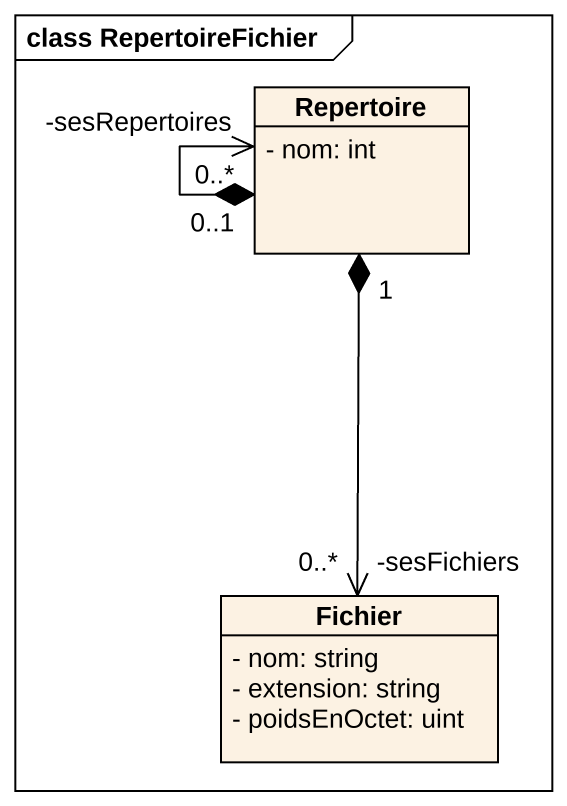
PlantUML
@startuml
mainframe class RepertoireFichier
hide circle
hide empty members
skinparam classAttributeIconSize 0
class Repertoire {
  - nom: int
}
class Fichier {
  - nom: string
  - extension: string
  - poidsEnOctet: uint
}
Repertoire "-sesRepertoires\n0..*" <--* "0..1" Repertoire
Fichier "-sesFichiers\n0..*" <-up-* "1" Repertoire
@enduml
